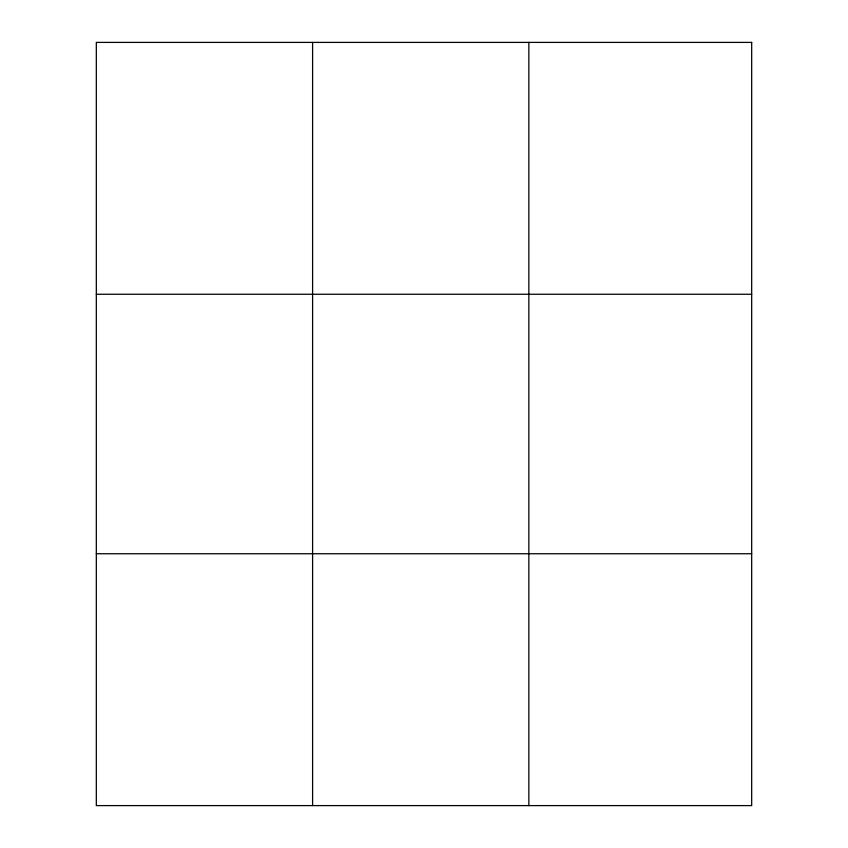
<?xml version="1.0" encoding="UTF-8"?>
<svg xmlns="http://www.w3.org/2000/svg" width="848" height="848" viewBox="0 0 848 848"><rect width="100%" height="100%" fill="white"/><g stroke="black" fill="none" stroke-linecap="round" stroke-linejoin="round"><path stroke-width="1.27" d="M312.594 805.6L312.594 42.4M528.855 805.6L528.855 42.4M96.322 294.256L751.678 294.256M96.322 553.744L751.678 553.744M751.678 42.4L751.678 805.6L96.322 805.6L96.322 42.4L751.678 42.4"/></g></svg>
